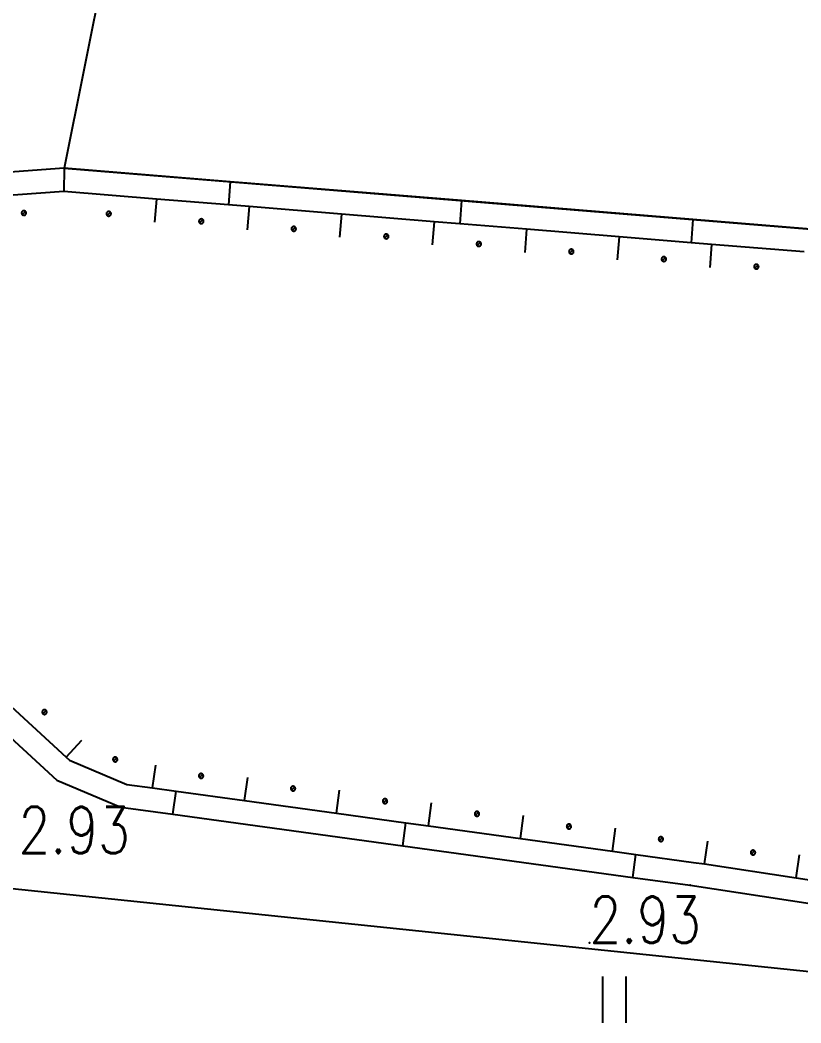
# Model space of a CAD drawing. Extents: x 500064 to 501389, y 2542464 to 2545400.
# Drawn here: x 500832.31 to 500849.14, y 2543691.2 to 2543712.81 of the extents above; entities that cross this region are included whole.
import ezdxf

# ---------------------------------------------------------------- set-up
doc = ezdxf.new("R2010")
doc.units = 0
doc.header["$LTSCALE"] = 0.5
doc.linetypes.add('CENTER', pattern=[50.8, 31.75, -6.35, 6.35, -6.35])
doc.layers.add('地形图', color=8, linetype='CONTINUOUS')
doc.styles.add('HZ', font='romans.shx', dxfattribs={"width": 0.8, "bigfont": 'hztxt.shx'})

msp = doc.modelspace()

# ---------------------------------------------------------------- linework, layer by layer
at = {"layer": '地形图'}
msp.add_lwpolyline([(500834.561, 2543716.1), (500833.262, 2543709.616), (500873.44, 2543706.333), (500873.976, 2543712.869)], close=True, dxfattribs=at)
for points in [[(500851.794, 2543708.102), (500846.81, 2543708.509), (500841.827, 2543708.916), (500836.843, 2543709.323), (500833.262, 2543709.616), (500831.023, 2543709.45), (500829.975, 2543706.902), (500829.424, 2543705.562), (500828.491, 2543702.966), (500828.818, 2543702.243), (500830.263, 2543699.043), (500831.359, 2543698.036), (500833.106, 2543696.431), (500834.483, 2543695.852), (500835.607, 2543695.698), (500840.56, 2543695.017), (500845.514, 2543694.336), (500846.753, 2543694.166), (500850.46, 2543693.605)], [(500851.794, 2543708.102), (500846.81, 2543708.509), (500841.827, 2543708.916), (500836.843, 2543709.323), (500833.262, 2543709.616), (500831.023, 2543709.45), (500829.975, 2543706.902), (500829.424, 2543705.562), (500828.491, 2543702.966), (500828.817, 2543702.243), (500830.263, 2543699.043), (500831.359, 2543698.036), (500833.106, 2543696.431), (500834.483, 2543695.852), (500835.607, 2543695.698), (500840.56, 2543695.017), (500845.514, 2543694.336), (500846.753, 2543694.166), (500850.46, 2543693.605)], [(500833.262, 2543709.616), (500833.26, 2543709.114)], [(500849.206, 2543707.811), (500847.213, 2543707.974), (500846.769, 2543708.01), (500845.22, 2543708.137), (500843.226, 2543708.3), (500841.786, 2543708.418), (500841.233, 2543708.463), (500839.24, 2543708.626), (500837.246, 2543708.788), (500836.803, 2543708.825), (500835.253, 2543708.951), (500833.26, 2543709.114), (500831.37, 2543708.974)], [(500836.843, 2543709.323), (500836.803, 2543708.825)], [(500835.253, 2543708.951), (500835.212, 2543708.453)], [(500841.827, 2543708.916), (500841.786, 2543708.418)], [(500832.397, 2543708.599), (500832.402, 2543708.6), (500832.407, 2543708.6), (500832.412, 2543708.602), (500832.417, 2543708.604), (500832.422, 2543708.606), (500832.426, 2543708.609), (500832.43, 2543708.612), (500832.434, 2543708.616), (500832.437, 2543708.62), (500832.44, 2543708.624), (500832.442, 2543708.629), (500832.444, 2543708.634), (500832.446, 2543708.639), (500832.446, 2543708.644), (500832.447, 2543708.649), (500832.446, 2543708.654), (500832.446, 2543708.66), (500832.444, 2543708.665), (500832.442, 2543708.67), (500832.44, 2543708.674), (500832.437, 2543708.679), (500832.434, 2543708.683), (500832.432, 2543708.685), (500832.43, 2543708.686), (500832.426, 2543708.69), (500832.422, 2543708.693), (500832.417, 2543708.695), (500832.412, 2543708.697), (500832.407, 2543708.698), (500832.402, 2543708.699), (500832.397, 2543708.699), (500832.391, 2543708.699), (500832.386, 2543708.698), (500832.381, 2543708.697), (500832.376, 2543708.695), (500832.372, 2543708.693), (500832.367, 2543708.69), (500832.363, 2543708.686), (500832.36, 2543708.683), (500832.356, 2543708.679), (500832.353, 2543708.674), (500832.351, 2543708.67), (500832.349, 2543708.665), (500832.348, 2543708.66), (500832.347, 2543708.654), (500832.347, 2543708.649), (500832.347, 2543708.644), (500832.348, 2543708.639), (500832.349, 2543708.634), (500832.351, 2543708.629), (500832.353, 2543708.624), (500832.356, 2543708.62), (500832.36, 2543708.616), (500832.361, 2543708.614), (500832.363, 2543708.612), (500832.367, 2543708.609), (500832.372, 2543708.606), (500832.376, 2543708.604), (500832.381, 2543708.602), (500832.386, 2543708.6), (500832.391, 2543708.6), (500832.397, 2543708.599)], [(500832.361, 2543708.614), (500832.432, 2543708.685)], [(500834.224, 2543708.584), (500834.229, 2543708.584), (500834.234, 2543708.585), (500834.239, 2543708.587), (500834.244, 2543708.588), (500834.249, 2543708.591), (500834.253, 2543708.594), (500834.257, 2543708.597), (500834.261, 2543708.601), (500834.264, 2543708.605), (500834.267, 2543708.609), (500834.269, 2543708.614), (500834.271, 2543708.619), (500834.273, 2543708.624), (500834.273, 2543708.629), (500834.274, 2543708.634), (500834.273, 2543708.639), (500834.273, 2543708.644), (500834.271, 2543708.65), (500834.269, 2543708.654), (500834.267, 2543708.659), (500834.264, 2543708.663), (500834.261, 2543708.668), (500834.259, 2543708.669), (500834.257, 2543708.671), (500834.253, 2543708.675), (500834.249, 2543708.677), (500834.244, 2543708.68), (500834.239, 2543708.682), (500834.234, 2543708.683), (500834.229, 2543708.684), (500834.224, 2543708.684), (500834.219, 2543708.684), (500834.213, 2543708.683), (500834.208, 2543708.682), (500834.203, 2543708.68), (500834.199, 2543708.677), (500834.194, 2543708.675), (500834.19, 2543708.671), (500834.187, 2543708.668), (500834.183, 2543708.663), (500834.18, 2543708.659), (500834.178, 2543708.654), (500834.176, 2543708.65), (500834.175, 2543708.644), (500834.174, 2543708.639), (500834.174, 2543708.634), (500834.174, 2543708.629), (500834.175, 2543708.624), (500834.176, 2543708.619), (500834.178, 2543708.614), (500834.18, 2543708.609), (500834.183, 2543708.605), (500834.187, 2543708.601), (500834.188, 2543708.599), (500834.19, 2543708.597), (500834.194, 2543708.594), (500834.199, 2543708.591), (500834.203, 2543708.588), (500834.208, 2543708.587), (500834.213, 2543708.585), (500834.219, 2543708.584), (500834.224, 2543708.584)], [(500837.246, 2543708.788), (500837.206, 2543708.29)], [(500834.188, 2543708.599), (500834.259, 2543708.669)], [(500836.217, 2543708.421), (500836.222, 2543708.422), (500836.227, 2543708.422), (500836.233, 2543708.424), (500836.237, 2543708.426), (500836.242, 2543708.428), (500836.246, 2543708.431), (500836.251, 2543708.434), (500836.254, 2543708.438), (500836.258, 2543708.442), (500836.26, 2543708.446), (500836.263, 2543708.451), (500836.265, 2543708.456), (500836.266, 2543708.461), (500836.267, 2543708.466), (500836.267, 2543708.471), (500836.267, 2543708.476), (500836.266, 2543708.482), (500836.265, 2543708.487), (500836.263, 2543708.492), (500836.26, 2543708.496), (500836.258, 2543708.501), (500836.254, 2543708.505), (500836.252, 2543708.507), (500836.251, 2543708.508), (500836.246, 2543708.512), (500836.242, 2543708.515), (500836.237, 2543708.517), (500836.233, 2543708.519), (500836.227, 2543708.52), (500836.222, 2543708.521), (500836.217, 2543708.521), (500836.212, 2543708.521), (500836.207, 2543708.52), (500836.202, 2543708.519), (500836.197, 2543708.517), (500836.192, 2543708.515), (500836.188, 2543708.512), (500836.184, 2543708.508), (500836.18, 2543708.505), (500836.177, 2543708.501), (500836.174, 2543708.496), (500836.171, 2543708.492), (500836.17, 2543708.487), (500836.168, 2543708.482), (500836.167, 2543708.476), (500836.167, 2543708.471), (500836.167, 2543708.466), (500836.168, 2543708.461), (500836.17, 2543708.456), (500836.171, 2543708.451), (500836.174, 2543708.446), (500836.177, 2543708.442), (500836.18, 2543708.438), (500836.182, 2543708.436), (500836.184, 2543708.434), (500836.188, 2543708.431), (500836.192, 2543708.428), (500836.197, 2543708.426), (500836.202, 2543708.424), (500836.207, 2543708.422), (500836.212, 2543708.422), (500836.217, 2543708.421)], [(500836.182, 2543708.436), (500836.252, 2543708.507)], [(500839.24, 2543708.626), (500839.199, 2543708.127)], [(500846.81, 2543708.509), (500846.769, 2543708.01)], [(500838.21, 2543708.258), (500838.216, 2543708.259), (500838.221, 2543708.259), (500838.226, 2543708.261), (500838.231, 2543708.263), (500838.235, 2543708.265), (500838.24, 2543708.268), (500838.244, 2543708.271), (500838.248, 2543708.275), (500838.251, 2543708.279), (500838.254, 2543708.283), (500838.256, 2543708.288), (500838.258, 2543708.293), (500838.259, 2543708.298), (500838.26, 2543708.303), (500838.26, 2543708.308), (500838.26, 2543708.314), (500838.259, 2543708.319), (500838.258, 2543708.324), (500838.256, 2543708.329), (500838.254, 2543708.333), (500838.251, 2543708.338), (500838.248, 2543708.342), (500838.246, 2543708.344), (500838.244, 2543708.346), (500838.24, 2543708.349), (500838.235, 2543708.352), (500838.231, 2543708.354), (500838.226, 2543708.356), (500838.221, 2543708.357), (500838.216, 2543708.358), (500838.21, 2543708.358), (500838.205, 2543708.358), (500838.2, 2543708.357), (500838.195, 2543708.356), (500838.19, 2543708.354), (500838.185, 2543708.352), (500838.181, 2543708.349), (500838.177, 2543708.346), (500838.173, 2543708.342), (500838.17, 2543708.338), (500838.167, 2543708.333), (500838.165, 2543708.329), (500838.163, 2543708.324), (500838.162, 2543708.319), (500838.161, 2543708.314), (500838.16, 2543708.308), (500838.161, 2543708.303), (500838.162, 2543708.298), (500838.163, 2543708.293), (500838.165, 2543708.288), (500838.167, 2543708.283), (500838.17, 2543708.279), (500838.173, 2543708.275), (500838.175, 2543708.273), (500838.177, 2543708.271), (500838.181, 2543708.268), (500838.185, 2543708.265), (500838.19, 2543708.263), (500838.195, 2543708.261), (500838.2, 2543708.259), (500838.205, 2543708.259), (500838.21, 2543708.258)], [(500838.175, 2543708.273), (500838.246, 2543708.344)], [(500841.233, 2543708.463), (500841.192, 2543707.964)], [(500843.226, 2543708.3), (500843.186, 2543707.802)], [(500840.204, 2543708.096), (500840.209, 2543708.096), (500840.214, 2543708.097), (500840.219, 2543708.098), (500840.224, 2543708.1), (500840.229, 2543708.102), (500840.233, 2543708.105), (500840.237, 2543708.108), (500840.241, 2543708.112), (500840.244, 2543708.116), (500840.247, 2543708.121), (500840.249, 2543708.125), (500840.251, 2543708.13), (500840.253, 2543708.135), (500840.254, 2543708.14), (500840.254, 2543708.145), (500840.254, 2543708.151), (500840.253, 2543708.156), (500840.251, 2543708.161), (500840.249, 2543708.166), (500840.247, 2543708.17), (500840.244, 2543708.175), (500840.241, 2543708.179), (500840.239, 2543708.181), (500840.237, 2543708.183), (500840.233, 2543708.186), (500840.229, 2543708.189), (500840.224, 2543708.191), (500840.219, 2543708.193), (500840.214, 2543708.194), (500840.209, 2543708.195), (500840.204, 2543708.196), (500840.199, 2543708.195), (500840.193, 2543708.194), (500840.188, 2543708.193), (500840.183, 2543708.191), (500840.179, 2543708.189), (500840.174, 2543708.186), (500840.17, 2543708.183), (500840.167, 2543708.179), (500840.163, 2543708.175), (500840.16, 2543708.17), (500840.158, 2543708.166), (500840.156, 2543708.161), (500840.155, 2543708.156), (500840.154, 2543708.151), (500840.154, 2543708.145), (500840.154, 2543708.14), (500840.155, 2543708.135), (500840.156, 2543708.13), (500840.158, 2543708.125), (500840.16, 2543708.121), (500840.163, 2543708.116), (500840.167, 2543708.112), (500840.168, 2543708.11), (500840.17, 2543708.108), (500840.174, 2543708.105), (500840.179, 2543708.102), (500840.183, 2543708.1), (500840.188, 2543708.098), (500840.193, 2543708.097), (500840.199, 2543708.096), (500840.204, 2543708.096)], [(500840.168, 2543708.11), (500840.239, 2543708.181)], [(500845.22, 2543708.137), (500845.179, 2543707.639)], [(500842.197, 2543707.933), (500842.202, 2543707.933), (500842.208, 2543707.934), (500842.213, 2543707.935), (500842.217, 2543707.937), (500842.222, 2543707.939), (500842.227, 2543707.942), (500842.231, 2543707.945), (500842.234, 2543707.949), (500842.238, 2543707.953), (500842.24, 2543707.958), (500842.243, 2543707.962), (500842.245, 2543707.967), (500842.246, 2543707.972), (500842.247, 2543707.977), (500842.247, 2543707.983), (500842.247, 2543707.988), (500842.246, 2543707.993), (500842.245, 2543707.998), (500842.243, 2543708.003), (500842.24, 2543708.008), (500842.238, 2543708.012), (500842.234, 2543708.016), (500842.232, 2543708.018), (500842.231, 2543708.02), (500842.227, 2543708.023), (500842.222, 2543708.026), (500842.217, 2543708.028), (500842.213, 2543708.03), (500842.208, 2543708.032), (500842.202, 2543708.032), (500842.197, 2543708.033), (500842.192, 2543708.032), (500842.187, 2543708.032), (500842.182, 2543708.03), (500842.177, 2543708.028), (500842.172, 2543708.026), (500842.168, 2543708.023), (500842.164, 2543708.02), (500842.16, 2543708.016), (500842.157, 2543708.012), (500842.154, 2543708.008), (500842.151, 2543708.003), (500842.15, 2543707.998), (500842.148, 2543707.993), (500842.147, 2543707.988), (500842.147, 2543707.983), (500842.147, 2543707.977), (500842.148, 2543707.972), (500842.15, 2543707.967), (500842.151, 2543707.962), (500842.154, 2543707.958), (500842.157, 2543707.953), (500842.16, 2543707.949), (500842.162, 2543707.947), (500842.164, 2543707.945), (500842.168, 2543707.942), (500842.172, 2543707.939), (500842.177, 2543707.937), (500842.182, 2543707.935), (500842.187, 2543707.934), (500842.192, 2543707.933), (500842.197, 2543707.933)], [(500842.162, 2543707.947), (500842.232, 2543708.018)], [(500844.191, 2543707.77), (500844.196, 2543707.77), (500844.201, 2543707.771), (500844.206, 2543707.772), (500844.211, 2543707.774), (500844.215, 2543707.776), (500844.22, 2543707.779), (500844.224, 2543707.783), (500844.228, 2543707.786), (500844.231, 2543707.79), (500844.234, 2543707.795), (500844.236, 2543707.799), (500844.238, 2543707.804), (500844.239, 2543707.809), (500844.24, 2543707.815), (500844.24, 2543707.82), (500844.24, 2543707.825), (500844.239, 2543707.83), (500844.238, 2543707.835), (500844.236, 2543707.84), (500844.234, 2543707.845), (500844.231, 2543707.849), (500844.228, 2543707.853), (500844.226, 2543707.855), (500844.224, 2543707.857), (500844.22, 2543707.86), (500844.215, 2543707.863), (500844.211, 2543707.865), (500844.206, 2543707.867), (500844.201, 2543707.869), (500844.196, 2543707.87), (500844.191, 2543707.87), (500844.185, 2543707.87), (500844.18, 2543707.869), (500844.175, 2543707.867), (500844.17, 2543707.865), (500844.165, 2543707.863), (500844.161, 2543707.86), (500844.157, 2543707.857), (500844.153, 2543707.853), (500844.15, 2543707.849), (500844.147, 2543707.845), (500844.145, 2543707.84), (500844.143, 2543707.835), (500844.142, 2543707.83), (500844.141, 2543707.825), (500844.14, 2543707.82), (500844.141, 2543707.815), (500844.142, 2543707.809), (500844.143, 2543707.804), (500844.145, 2543707.799), (500844.147, 2543707.795), (500844.15, 2543707.79), (500844.153, 2543707.786), (500844.155, 2543707.784), (500844.157, 2543707.783), (500844.161, 2543707.779), (500844.165, 2543707.776), (500844.17, 2543707.774), (500844.175, 2543707.772), (500844.18, 2543707.771), (500844.185, 2543707.77), (500844.191, 2543707.77)], [(500844.155, 2543707.784), (500844.226, 2543707.855)], [(500847.213, 2543707.974), (500847.172, 2543707.476)], [(500846.184, 2543707.607), (500846.189, 2543707.607), (500846.194, 2543707.608), (500846.199, 2543707.609), (500846.204, 2543707.611), (500846.209, 2543707.614), (500846.213, 2543707.616), (500846.217, 2543707.62), (500846.221, 2543707.623), (500846.224, 2543707.628), (500846.227, 2543707.632), (500846.23, 2543707.637), (500846.231, 2543707.641), (500846.233, 2543707.647), (500846.234, 2543707.652), (500846.234, 2543707.657), (500846.234, 2543707.662), (500846.233, 2543707.667), (500846.231, 2543707.672), (500846.23, 2543707.677), (500846.227, 2543707.682), (500846.224, 2543707.686), (500846.221, 2543707.69), (500846.219, 2543707.692), (500846.217, 2543707.694), (500846.213, 2543707.697), (500846.209, 2543707.7), (500846.204, 2543707.703), (500846.199, 2543707.704), (500846.194, 2543707.706), (500846.189, 2543707.707), (500846.184, 2543707.707), (500846.179, 2543707.707), (500846.173, 2543707.706), (500846.168, 2543707.704), (500846.163, 2543707.703), (500846.159, 2543707.7), (500846.154, 2543707.697), (500846.15, 2543707.694), (500846.147, 2543707.69), (500846.143, 2543707.686), (500846.141, 2543707.682), (500846.138, 2543707.677), (500846.136, 2543707.672), (500846.135, 2543707.667), (500846.134, 2543707.662), (500846.134, 2543707.657), (500846.134, 2543707.652), (500846.135, 2543707.647), (500846.136, 2543707.641), (500846.138, 2543707.637), (500846.141, 2543707.632), (500846.143, 2543707.628), (500846.147, 2543707.623), (500846.149, 2543707.622), (500846.15, 2543707.62), (500846.154, 2543707.616), (500846.159, 2543707.614), (500846.163, 2543707.611), (500846.168, 2543707.609), (500846.173, 2543707.608), (500846.179, 2543707.607), (500846.184, 2543707.607)], [(500846.149, 2543707.622), (500846.219, 2543707.692)], [(500848.177, 2543707.444), (500848.182, 2543707.444), (500848.188, 2543707.445), (500848.193, 2543707.447), (500848.198, 2543707.448), (500848.202, 2543707.451), (500848.207, 2543707.454), (500848.211, 2543707.457), (500848.214, 2543707.461), (500848.218, 2543707.465), (500848.22, 2543707.469), (500848.223, 2543707.474), (500848.225, 2543707.479), (500848.226, 2543707.484), (500848.227, 2543707.489), (500848.227, 2543707.494), (500848.227, 2543707.499), (500848.226, 2543707.504), (500848.225, 2543707.51), (500848.223, 2543707.514), (500848.22, 2543707.519), (500848.218, 2543707.523), (500848.214, 2543707.528), (500848.213, 2543707.529), (500848.211, 2543707.531), (500848.207, 2543707.535), (500848.202, 2543707.537), (500848.198, 2543707.54), (500848.193, 2543707.542), (500848.188, 2543707.543), (500848.182, 2543707.544), (500848.177, 2543707.544), (500848.172, 2543707.544), (500848.167, 2543707.543), (500848.162, 2543707.542), (500848.157, 2543707.54), (500848.152, 2543707.537), (500848.148, 2543707.535), (500848.144, 2543707.531), (500848.14, 2543707.528), (500848.137, 2543707.523), (500848.134, 2543707.519), (500848.131, 2543707.514), (500848.13, 2543707.51), (500848.128, 2543707.504), (500848.127, 2543707.499), (500848.127, 2543707.494), (500848.127, 2543707.489), (500848.128, 2543707.484), (500848.13, 2543707.479), (500848.131, 2543707.474), (500848.134, 2543707.469), (500848.137, 2543707.465), (500848.14, 2543707.461), (500848.142, 2543707.459), (500848.144, 2543707.457), (500848.148, 2543707.454), (500848.152, 2543707.451), (500848.157, 2543707.448), (500848.162, 2543707.447), (500848.167, 2543707.445), (500848.172, 2543707.444), (500848.177, 2543707.444)], [(500848.142, 2543707.459), (500848.213, 2543707.529)], [(500831.833, 2543698.28), (500833.306, 2543696.927), (500833.38, 2543696.859), (500834.617, 2543696.339), (500835.169, 2543696.263), (500835.675, 2543696.193), (500837.15, 2543695.99), (500839.131, 2543695.718), (500840.628, 2543695.512), (500841.113, 2543695.446), (500843.094, 2543695.174), (500845.075, 2543694.901), (500845.582, 2543694.832), (500846.825, 2543694.661), (500847.056, 2543694.626), (500849.034, 2543694.326), (500850.535, 2543694.099)], [(500832.84, 2543697.848), (500832.845, 2543697.849), (500832.85, 2543697.85), (500832.855, 2543697.851), (500832.86, 2543697.853), (500832.865, 2543697.855), (500832.869, 2543697.858), (500832.873, 2543697.861), (500832.877, 2543697.865), (500832.88, 2543697.869), (500832.883, 2543697.873), (500832.885, 2543697.878), (500832.887, 2543697.883), (500832.889, 2543697.888), (500832.889, 2543697.893), (500832.89, 2543697.898), (500832.889, 2543697.904), (500832.889, 2543697.909), (500832.887, 2543697.914), (500832.885, 2543697.919), (500832.883, 2543697.923), (500832.88, 2543697.928), (500832.877, 2543697.932), (500832.875, 2543697.934), (500832.873, 2543697.936), (500832.869, 2543697.939), (500832.865, 2543697.942), (500832.86, 2543697.944), (500832.855, 2543697.946), (500832.85, 2543697.947), (500832.845, 2543697.948), (500832.84, 2543697.948), (500832.835, 2543697.948), (500832.829, 2543697.947), (500832.824, 2543697.946), (500832.819, 2543697.944), (500832.815, 2543697.942), (500832.81, 2543697.939), (500832.806, 2543697.936), (500832.803, 2543697.932), (500832.799, 2543697.928), (500832.796, 2543697.923), (500832.794, 2543697.919), (500832.792, 2543697.914), (500832.791, 2543697.909), (500832.79, 2543697.904), (500832.79, 2543697.898), (500832.79, 2543697.893), (500832.791, 2543697.888), (500832.792, 2543697.883), (500832.794, 2543697.878), (500832.796, 2543697.873), (500832.799, 2543697.869), (500832.803, 2543697.865), (500832.804, 2543697.863), (500832.806, 2543697.861), (500832.81, 2543697.858), (500832.815, 2543697.855), (500832.819, 2543697.853), (500832.824, 2543697.851), (500832.829, 2543697.85), (500832.835, 2543697.849), (500832.84, 2543697.848)], [(500832.804, 2543697.863), (500832.875, 2543697.934)], [(500833.306, 2543696.927), (500833.644, 2543697.296)], [(500834.363, 2543696.829), (500834.369, 2543696.829), (500834.374, 2543696.83), (500834.379, 2543696.831), (500834.384, 2543696.833), (500834.389, 2543696.836), (500834.393, 2543696.838), (500834.397, 2543696.842), (500834.401, 2543696.845), (500834.404, 2543696.85), (500834.407, 2543696.854), (500834.409, 2543696.859), (500834.411, 2543696.863), (500834.412, 2543696.869), (500834.413, 2543696.874), (500834.414, 2543696.879), (500834.413, 2543696.884), (500834.412, 2543696.889), (500834.411, 2543696.894), (500834.409, 2543696.899), (500834.407, 2543696.904), (500834.404, 2543696.908), (500834.401, 2543696.912), (500834.399, 2543696.914), (500834.397, 2543696.916), (500834.393, 2543696.919), (500834.389, 2543696.922), (500834.384, 2543696.925), (500834.379, 2543696.926), (500834.374, 2543696.928), (500834.369, 2543696.929), (500834.363, 2543696.929), (500834.358, 2543696.929), (500834.353, 2543696.928), (500834.348, 2543696.926), (500834.343, 2543696.925), (500834.339, 2543696.922), (500834.334, 2543696.919), (500834.33, 2543696.916), (500834.326, 2543696.912), (500834.323, 2543696.908), (500834.32, 2543696.904), (500834.318, 2543696.899), (500834.316, 2543696.894), (500834.315, 2543696.889), (500834.314, 2543696.884), (500834.314, 2543696.879), (500834.314, 2543696.874), (500834.315, 2543696.869), (500834.316, 2543696.863), (500834.318, 2543696.859), (500834.32, 2543696.854), (500834.323, 2543696.85), (500834.326, 2543696.845), (500834.328, 2543696.844), (500834.33, 2543696.842), (500834.334, 2543696.838), (500834.339, 2543696.836), (500834.343, 2543696.833), (500834.348, 2543696.831), (500834.353, 2543696.83), (500834.358, 2543696.829), (500834.363, 2543696.829)], [(500834.328, 2543696.844), (500834.399, 2543696.914)], [(500835.169, 2543696.263), (500835.237, 2543696.758)], [(500836.214, 2543696.473), (500836.219, 2543696.473), (500836.224, 2543696.474), (500836.229, 2543696.475), (500836.234, 2543696.477), (500836.239, 2543696.479), (500836.243, 2543696.482), (500836.247, 2543696.486), (500836.251, 2543696.489), (500836.254, 2543696.493), (500836.257, 2543696.498), (500836.259, 2543696.502), (500836.261, 2543696.507), (500836.263, 2543696.512), (500836.263, 2543696.518), (500836.264, 2543696.523), (500836.263, 2543696.528), (500836.263, 2543696.533), (500836.261, 2543696.538), (500836.259, 2543696.543), (500836.257, 2543696.548), (500836.254, 2543696.552), (500836.251, 2543696.556), (500836.249, 2543696.558), (500836.247, 2543696.56), (500836.243, 2543696.563), (500836.239, 2543696.566), (500836.234, 2543696.568), (500836.229, 2543696.57), (500836.224, 2543696.572), (500836.219, 2543696.573), (500836.214, 2543696.573), (500836.209, 2543696.573), (500836.203, 2543696.572), (500836.198, 2543696.57), (500836.193, 2543696.568), (500836.189, 2543696.566), (500836.184, 2543696.563), (500836.18, 2543696.56), (500836.177, 2543696.556), (500836.173, 2543696.552), (500836.17, 2543696.548), (500836.168, 2543696.543), (500836.166, 2543696.538), (500836.165, 2543696.533), (500836.164, 2543696.528), (500836.164, 2543696.523), (500836.164, 2543696.518), (500836.165, 2543696.512), (500836.166, 2543696.507), (500836.168, 2543696.502), (500836.17, 2543696.498), (500836.173, 2543696.493), (500836.177, 2543696.489), (500836.178, 2543696.487), (500836.18, 2543696.486), (500836.184, 2543696.482), (500836.189, 2543696.479), (500836.193, 2543696.477), (500836.198, 2543696.475), (500836.203, 2543696.474), (500836.209, 2543696.473), (500836.214, 2543696.473)], [(500836.178, 2543696.487), (500836.249, 2543696.558)], [(500837.15, 2543695.99), (500837.218, 2543696.486)], [(500835.607, 2543695.698), (500835.675, 2543696.193)], [(500838.195, 2543696.201), (500838.2, 2543696.201), (500838.206, 2543696.202), (500838.211, 2543696.203), (500838.215, 2543696.205), (500838.22, 2543696.207), (500838.225, 2543696.21), (500838.229, 2543696.213), (500838.232, 2543696.217), (500838.236, 2543696.221), (500838.238, 2543696.226), (500838.241, 2543696.23), (500838.243, 2543696.235), (500838.244, 2543696.24), (500838.245, 2543696.245), (500838.245, 2543696.251), (500838.245, 2543696.256), (500838.244, 2543696.261), (500838.243, 2543696.266), (500838.241, 2543696.271), (500838.238, 2543696.276), (500838.236, 2543696.28), (500838.232, 2543696.284), (500838.23, 2543696.286), (500838.229, 2543696.288), (500838.225, 2543696.291), (500838.22, 2543696.294), (500838.215, 2543696.296), (500838.211, 2543696.298), (500838.206, 2543696.299), (500838.2, 2543696.3), (500838.195, 2543696.301), (500838.19, 2543696.3), (500838.185, 2543696.299), (500838.18, 2543696.298), (500838.175, 2543696.296), (500838.17, 2543696.294), (500838.166, 2543696.291), (500838.162, 2543696.288), (500838.158, 2543696.284), (500838.155, 2543696.28), (500838.152, 2543696.276), (500838.149, 2543696.271), (500838.148, 2543696.266), (500838.146, 2543696.261), (500838.145, 2543696.256), (500838.145, 2543696.251), (500838.145, 2543696.245), (500838.146, 2543696.24), (500838.148, 2543696.235), (500838.149, 2543696.23), (500838.152, 2543696.226), (500838.155, 2543696.221), (500838.158, 2543696.217), (500838.16, 2543696.215), (500838.162, 2543696.213), (500838.166, 2543696.21), (500838.17, 2543696.207), (500838.175, 2543696.205), (500838.18, 2543696.203), (500838.185, 2543696.202), (500838.19, 2543696.201), (500838.195, 2543696.201)], [(500838.16, 2543696.215), (500838.23, 2543696.286)], [(500839.131, 2543695.718), (500839.199, 2543696.213)], [(500840.176, 2543695.928), (500840.182, 2543695.929), (500840.187, 2543695.929), (500840.192, 2543695.931), (500840.197, 2543695.933), (500840.202, 2543695.935), (500840.206, 2543695.938), (500840.21, 2543695.941), (500840.214, 2543695.945), (500840.217, 2543695.949), (500840.22, 2543695.953), (500840.222, 2543695.958), (500840.224, 2543695.963), (500840.225, 2543695.968), (500840.226, 2543695.973), (500840.227, 2543695.978), (500840.226, 2543695.983), (500840.225, 2543695.989), (500840.224, 2543695.994), (500840.222, 2543695.999), (500840.22, 2543696.003), (500840.217, 2543696.008), (500840.214, 2543696.012), (500840.212, 2543696.014), (500840.21, 2543696.015), (500840.206, 2543696.019), (500840.202, 2543696.021), (500840.197, 2543696.024), (500840.192, 2543696.026), (500840.187, 2543696.027), (500840.182, 2543696.028), (500840.176, 2543696.028), (500840.171, 2543696.028), (500840.166, 2543696.027), (500840.161, 2543696.026), (500840.156, 2543696.024), (500840.151, 2543696.021), (500840.147, 2543696.019), (500840.143, 2543696.015), (500840.139, 2543696.012), (500840.136, 2543696.008), (500840.133, 2543696.003), (500840.131, 2543695.999), (500840.129, 2543695.994), (500840.128, 2543695.989), (500840.127, 2543695.983), (500840.127, 2543695.978), (500840.127, 2543695.973), (500840.128, 2543695.968), (500840.129, 2543695.963), (500840.131, 2543695.958), (500840.133, 2543695.953), (500840.136, 2543695.949), (500840.139, 2543695.945), (500840.141, 2543695.943), (500840.143, 2543695.941), (500840.147, 2543695.938), (500840.151, 2543695.935), (500840.156, 2543695.933), (500840.161, 2543695.931), (500840.166, 2543695.929), (500840.171, 2543695.929), (500840.176, 2543695.928)], [(500840.141, 2543695.943), (500840.212, 2543696.014)], [(500841.113, 2543695.446), (500841.181, 2543695.941)], [(500842.158, 2543695.656), (500842.163, 2543695.656), (500842.168, 2543695.657), (500842.173, 2543695.658), (500842.178, 2543695.66), (500842.183, 2543695.663), (500842.187, 2543695.665), (500842.191, 2543695.669), (500842.195, 2543695.672), (500842.198, 2543695.677), (500842.201, 2543695.681), (500842.204, 2543695.686), (500842.205, 2543695.69), (500842.207, 2543695.696), (500842.208, 2543695.701), (500842.208, 2543695.706), (500842.208, 2543695.711), (500842.207, 2543695.716), (500842.205, 2543695.721), (500842.204, 2543695.726), (500842.201, 2543695.731), (500842.198, 2543695.735), (500842.195, 2543695.739), (500842.193, 2543695.741), (500842.191, 2543695.743), (500842.187, 2543695.746), (500842.183, 2543695.749), (500842.178, 2543695.752), (500842.173, 2543695.753), (500842.168, 2543695.755), (500842.163, 2543695.756), (500842.158, 2543695.756), (500842.153, 2543695.756), (500842.147, 2543695.755), (500842.142, 2543695.753), (500842.138, 2543695.752), (500842.133, 2543695.749), (500842.128, 2543695.746), (500842.124, 2543695.743), (500842.121, 2543695.739), (500842.117, 2543695.735), (500842.115, 2543695.731), (500842.112, 2543695.726), (500842.11, 2543695.721), (500842.109, 2543695.716), (500842.108, 2543695.711), (500842.108, 2543695.706), (500842.108, 2543695.701), (500842.109, 2543695.696), (500842.11, 2543695.69), (500842.112, 2543695.686), (500842.115, 2543695.681), (500842.117, 2543695.677), (500842.121, 2543695.672), (500842.123, 2543695.671), (500842.124, 2543695.669), (500842.128, 2543695.665), (500842.133, 2543695.663), (500842.138, 2543695.66), (500842.142, 2543695.658), (500842.147, 2543695.657), (500842.153, 2543695.656), (500842.158, 2543695.656)], [(500842.123, 2543695.671), (500842.193, 2543695.741)], [(500840.56, 2543695.017), (500840.628, 2543695.512)], [(500843.094, 2543695.174), (500843.162, 2543695.669)], [(500844.139, 2543695.384), (500844.144, 2543695.384), (500844.15, 2543695.385), (500844.155, 2543695.386), (500844.16, 2543695.388), (500844.164, 2543695.39), (500844.169, 2543695.393), (500844.173, 2543695.396), (500844.176, 2543695.4), (500844.18, 2543695.404), (500844.183, 2543695.409), (500844.185, 2543695.413), (500844.187, 2543695.418), (500844.188, 2543695.423), (500844.189, 2543695.428), (500844.189, 2543695.434), (500844.189, 2543695.439), (500844.188, 2543695.444), (500844.187, 2543695.449), (500844.185, 2543695.454), (500844.183, 2543695.459), (500844.18, 2543695.463), (500844.176, 2543695.467), (500844.175, 2543695.469), (500844.173, 2543695.471), (500844.169, 2543695.474), (500844.164, 2543695.477), (500844.16, 2543695.479), (500844.155, 2543695.481), (500844.15, 2543695.483), (500844.144, 2543695.483), (500844.139, 2543695.484), (500844.134, 2543695.483), (500844.129, 2543695.483), (500844.124, 2543695.481), (500844.119, 2543695.479), (500844.114, 2543695.477), (500844.11, 2543695.474), (500844.106, 2543695.471), (500844.102, 2543695.467), (500844.099, 2543695.463), (500844.096, 2543695.459), (500844.094, 2543695.454), (500844.092, 2543695.449), (500844.09, 2543695.444), (500844.09, 2543695.439), (500844.089, 2543695.434), (500844.09, 2543695.428), (500844.09, 2543695.423), (500844.092, 2543695.418), (500844.094, 2543695.413), (500844.096, 2543695.409), (500844.099, 2543695.404), (500844.102, 2543695.4), (500844.104, 2543695.398), (500844.106, 2543695.396), (500844.11, 2543695.393), (500844.114, 2543695.39), (500844.119, 2543695.388), (500844.124, 2543695.386), (500844.129, 2543695.385), (500844.134, 2543695.384), (500844.139, 2543695.384)], [(500844.104, 2543695.398), (500844.175, 2543695.469)], [(500845.075, 2543694.901), (500845.144, 2543695.397)], [(500846.121, 2543695.111), (500846.126, 2543695.112), (500846.131, 2543695.112), (500846.136, 2543695.114), (500846.141, 2543695.116), (500846.146, 2543695.118), (500846.15, 2543695.121), (500846.154, 2543695.124), (500846.158, 2543695.128), (500846.161, 2543695.132), (500846.164, 2543695.136), (500846.166, 2543695.141), (500846.168, 2543695.146), (500846.17, 2543695.151), (500846.17, 2543695.156), (500846.171, 2543695.161), (500846.17, 2543695.167), (500846.17, 2543695.172), (500846.168, 2543695.177), (500846.166, 2543695.182), (500846.164, 2543695.186), (500846.161, 2543695.191), (500846.158, 2543695.195), (500846.156, 2543695.197), (500846.154, 2543695.199), (500846.15, 2543695.202), (500846.146, 2543695.205), (500846.141, 2543695.207), (500846.136, 2543695.209), (500846.131, 2543695.21), (500846.126, 2543695.211), (500846.121, 2543695.211), (500846.115, 2543695.211), (500846.11, 2543695.21), (500846.105, 2543695.209), (500846.1, 2543695.207), (500846.096, 2543695.205), (500846.091, 2543695.202), (500846.087, 2543695.199), (500846.083, 2543695.195), (500846.08, 2543695.191), (500846.077, 2543695.186), (500846.075, 2543695.182), (500846.073, 2543695.177), (500846.072, 2543695.172), (500846.071, 2543695.167), (500846.071, 2543695.161), (500846.071, 2543695.156), (500846.072, 2543695.151), (500846.073, 2543695.146), (500846.075, 2543695.141), (500846.077, 2543695.136), (500846.08, 2543695.132), (500846.083, 2543695.128), (500846.085, 2543695.126), (500846.087, 2543695.124), (500846.091, 2543695.121), (500846.096, 2543695.118), (500846.1, 2543695.116), (500846.105, 2543695.114), (500846.11, 2543695.112), (500846.115, 2543695.112), (500846.121, 2543695.111)], [(500846.085, 2543695.126), (500846.156, 2543695.197)], [(500847.056, 2543694.626), (500847.131, 2543695.12)], [(500824.48, 2543694.897), (500851.733, 2543692.056)], [(500848.105, 2543694.821), (500848.11, 2543694.822), (500848.115, 2543694.823), (500848.12, 2543694.824), (500848.125, 2543694.826), (500848.13, 2543694.828), (500848.134, 2543694.831), (500848.138, 2543694.834), (500848.142, 2543694.838), (500848.145, 2543694.842), (500848.148, 2543694.846), (500848.151, 2543694.851), (500848.153, 2543694.856), (500848.154, 2543694.861), (500848.155, 2543694.866), (500848.155, 2543694.871), (500848.155, 2543694.877), (500848.154, 2543694.882), (500848.153, 2543694.887), (500848.151, 2543694.892), (500848.148, 2543694.896), (500848.145, 2543694.901), (500848.142, 2543694.905), (500848.14, 2543694.907), (500848.138, 2543694.909), (500848.134, 2543694.912), (500848.13, 2543694.915), (500848.125, 2543694.917), (500848.12, 2543694.919), (500848.115, 2543694.92), (500848.11, 2543694.921), (500848.105, 2543694.921), (500848.1, 2543694.921), (500848.095, 2543694.92), (500848.09, 2543694.919), (500848.085, 2543694.917), (500848.08, 2543694.915), (500848.076, 2543694.912), (500848.072, 2543694.909), (500848.068, 2543694.905), (500848.065, 2543694.901), (500848.062, 2543694.896), (500848.059, 2543694.892), (500848.057, 2543694.887), (500848.056, 2543694.882), (500848.055, 2543694.877), (500848.055, 2543694.871), (500848.055, 2543694.866), (500848.056, 2543694.861), (500848.057, 2543694.856), (500848.059, 2543694.851), (500848.062, 2543694.846), (500848.065, 2543694.842), (500848.068, 2543694.838), (500848.07, 2543694.836), (500848.072, 2543694.834), (500848.076, 2543694.831), (500848.08, 2543694.828), (500848.085, 2543694.826), (500848.09, 2543694.824), (500848.095, 2543694.823), (500848.1, 2543694.822), (500848.105, 2543694.821)], [(500848.07, 2543694.836), (500848.14, 2543694.907)], [(500845.514, 2543694.336), (500845.582, 2543694.832)], [(500849.034, 2543694.326), (500849.109, 2543694.821)], [(500844.872, 2543691.201), (500844.872, 2543692.201)], [(500845.372, 2543691.201), (500845.372, 2543692.201)]]:
    msp.add_lwpolyline(points, dxfattribs=at)
at = {"layer": '地形图', "ltscale": 10}
for p in [(500834.483, 2543695.852), (500846.753, 2543694.166)]:
    msp.add_point(p, dxfattribs=at)
at = {"layer": '地形图', "linetype": 'CENTER'}
msp.add_point((500844.581, 2543692.926, 2.93), dxfattribs=at)

# ---------------------------------------------------------------- texts
at = {"layer": '地形图', "ltscale": 10, "style": 'HZ', "width": 0.8}
for p in [(500832.28, 2543694.857), (500844.581, 2543692.926)]:
    msp.add_text('2.93', height=1, dxfattribs=at).set_placement(p)

doc.saveas('drawing.dxf')
